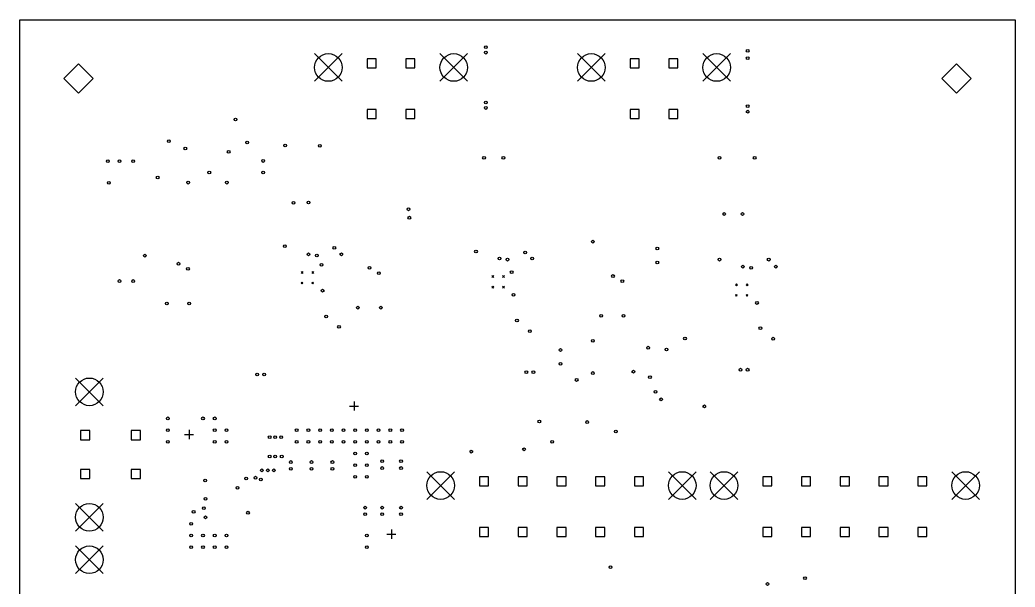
# Model space of a CAD drawing. Extents: x 5.64 to 9.97, y -9.08 to -4.22.
# Drawn here: x 5.723 to 9.973, y -6.644 to -4.223 of the extents above; entities that cross this region are included whole.
import ezdxf

# ---------------------------------------------------------------- set-up
doc = ezdxf.new("R2010")
doc.units = 0
doc.header["$MEASUREMENT"] = 0
doc.layers.add('BLACK', color=7, linetype='CONTINUOUS')

msp = doc.modelspace()

# ---------------------------------------------------------------- linework, layer by layer
at = {"layer": 'BLACK', "linetype": 'CONTINUOUS'}
for p, q in [((5.723, -4.2226), (9.973, -4.2226)), ((5.723, -8.2226), (5.723, -4.2226)), ((9.973, -4.2226), (9.973, -8.2226)), ((6.9814, -4.3667), (7.0995, -4.4848)), ((7.0995, -4.3667), (6.9814, -4.4848)), ((7.5168, -4.3667), (7.6349, -4.4848)), ((7.6349, -4.3667), (7.5168, -4.4848)), ((8.1041, -4.3667), (8.2222, -4.4848)), ((8.2222, -4.3667), (8.1041, -4.4848)), ((8.6395, -4.3667), (8.7576, -4.4848)), ((8.7576, -4.3667), (8.6395, -4.4848)), ((5.973, -4.4096), (5.91, -4.4726)), ((6.036, -4.4726), (5.973, -4.4096)), ((7.245, -4.3881), (7.206, -4.3881)), ((7.206, -4.3881), (7.206, -4.4271)), ((7.245, -4.4271), (7.245, -4.3881)), ((7.4103, -4.3881), (7.3714, -4.3881)), ((7.3714, -4.3881), (7.3714, -4.4271)), ((7.4103, -4.4271), (7.4103, -4.3881)), ((8.3677, -4.3881), (8.3287, -4.3881)), ((8.3287, -4.3881), (8.3287, -4.4271)), ((8.3677, -4.4271), (8.3677, -4.3881)), ((8.533, -4.3881), (8.494, -4.3881)), ((8.494, -4.3881), (8.494, -4.4271)), ((8.533, -4.4271), (8.533, -4.3881)), ((9.723, -4.4096), (9.66, -4.4726)), ((9.786, -4.4726), (9.723, -4.4096)), ((7.206, -4.4271), (7.245, -4.4271)), ((7.3714, -4.4271), (7.4103, -4.4271)), ((8.3287, -4.4271), (8.3677, -4.4271)), ((8.494, -4.4271), (8.533, -4.4271)), ((5.91, -4.4726), (5.973, -4.5356)), ((5.973, -4.5356), (6.036, -4.4726)), ((9.66, -4.4726), (9.723, -4.5356)), ((9.723, -4.5356), (9.786, -4.4726)), ((7.245, -4.6047), (7.206, -4.6047)), ((7.206, -4.6047), (7.206, -4.6436)), ((7.245, -4.6436), (7.245, -4.6047)), ((7.4103, -4.6047), (7.3714, -4.6047)), ((7.3714, -4.6047), (7.3714, -4.6436)), ((7.4103, -4.6436), (7.4103, -4.6047)), ((8.3677, -4.6047), (8.3287, -4.6047)), ((8.3287, -4.6047), (8.3287, -4.6436)), ((8.3677, -4.6436), (8.3677, -4.6047)), ((8.533, -4.6047), (8.494, -4.6047)), ((8.494, -4.6047), (8.494, -4.6436)), ((8.533, -4.6436), (8.533, -4.6047)), ((7.206, -4.6436), (7.245, -4.6436)), ((7.3714, -4.6436), (7.4103, -4.6436)), ((8.3287, -4.6436), (8.3677, -4.6436)), ((8.494, -4.6436), (8.533, -4.6436)), ((6.924, -5.297), (6.9318, -5.3049)), ((6.9318, -5.297), (6.924, -5.3049)), ((6.9692, -5.297), (6.9771, -5.3049)), ((6.9771, -5.297), (6.9692, -5.3049)), ((6.924, -5.3423), (6.9318, -5.3502)), ((6.9318, -5.3423), (6.924, -5.3502)), ((6.9692, -5.3423), (6.9771, -5.3502)), ((6.9771, -5.3423), (6.9692, -5.3502)), ((7.739, -5.3146), (7.7468, -5.3225)), ((7.7468, -5.3146), (7.739, -5.3225)), ((7.7842, -5.3146), (7.7921, -5.3225)), ((7.7921, -5.3146), (7.7842, -5.3225)), ((8.779, -5.3496), (8.7868, -5.3575)), ((8.7868, -5.3496), (8.779, -5.3575)), ((8.8242, -5.3496), (8.8321, -5.3575)), ((8.8321, -5.3496), (8.8242, -5.3575)), ((7.739, -5.3599), (7.7468, -5.3678)), ((7.7468, -5.3599), (7.739, -5.3678)), ((7.7842, -5.3599), (7.7921, -5.3678)), ((7.7921, -5.3599), (7.7842, -5.3678)), ((8.779, -5.3949), (8.7868, -5.4028)), ((8.7868, -5.3949), (8.779, -5.4028)), ((8.8242, -5.3949), (8.8321, -5.4028)), ((8.8321, -5.3949), (8.8242, -5.4028)), ((5.9608, -5.7517), (6.0789, -5.8698)), ((6.0789, -5.7517), (5.9608, -5.8698)), ((7.1499, -5.8515), (7.1499, -5.8909)), ((7.1303, -5.8712), (7.1696, -5.8712)), ((6.0213, -5.9763), (5.9823, -5.9763)), ((5.9823, -5.9763), (5.9823, -6.0153)), ((6.0213, -6.0153), (6.0213, -5.9763)), ((6.2378, -5.9763), (6.1988, -5.9763)), ((6.1988, -5.9763), (6.1988, -6.0153)), ((6.2378, -6.0153), (6.2378, -5.9763)), ((6.4452, -5.9736), (6.4452, -6.0129)), ((5.9823, -6.0153), (6.0213, -6.0153)), ((6.1988, -6.0153), (6.2378, -6.0153)), ((6.4255, -5.9932), (6.4649, -5.9932)), ((6.0213, -6.1416), (5.9823, -6.1416)), ((5.9823, -6.1416), (5.9823, -6.1806)), ((6.0213, -6.1806), (6.0213, -6.1416)), ((6.2378, -6.1416), (6.1988, -6.1416)), ((6.1988, -6.1416), (6.1988, -6.1806)), ((6.2378, -6.1806), (6.2378, -6.1416)), ((7.461, -6.1517), (7.5791, -6.2698)), ((7.5791, -6.1517), (7.461, -6.2698)), ((8.4925, -6.1517), (8.6106, -6.2698)), ((8.6106, -6.1517), (8.4925, -6.2698)), ((8.671, -6.1517), (8.7891, -6.2698)), ((8.7891, -6.1517), (8.671, -6.2698)), ((9.7025, -6.1517), (9.8206, -6.2698)), ((9.8206, -6.1517), (9.7025, -6.2698)), ((5.9823, -6.1806), (6.0213, -6.1806)), ((6.1988, -6.1806), (6.2378, -6.1806)), ((7.7246, -6.1731), (7.6856, -6.1731)), ((7.6856, -6.1731), (7.6856, -6.2121)), ((7.7246, -6.2121), (7.7246, -6.1731)), ((7.89, -6.1731), (7.851, -6.1731)), ((7.851, -6.1731), (7.851, -6.2121)), ((7.89, -6.2121), (7.89, -6.1731)), ((8.0553, -6.1731), (8.0164, -6.1731)), ((8.0164, -6.1731), (8.0164, -6.2121)), ((8.0553, -6.2121), (8.0553, -6.1731)), ((8.2207, -6.1731), (8.1817, -6.1731)), ((8.1817, -6.1731), (8.1817, -6.2121)), ((8.2207, -6.2121), (8.2207, -6.1731)), ((8.386, -6.1731), (8.3471, -6.1731)), ((8.3471, -6.1731), (8.3471, -6.2121)), ((8.386, -6.2121), (8.386, -6.1731)), ((8.9346, -6.1731), (8.8956, -6.1731)), ((8.8956, -6.1731), (8.8956, -6.2121)), ((8.9346, -6.2121), (8.9346, -6.1731)), ((9.1, -6.1731), (9.061, -6.1731)), ((9.061, -6.1731), (9.061, -6.2121)), ((9.1, -6.2121), (9.1, -6.1731)), ((9.2653, -6.1731), (9.2264, -6.1731)), ((9.2264, -6.1731), (9.2264, -6.2121)), ((9.2653, -6.2121), (9.2653, -6.1731)), ((9.4307, -6.1731), (9.3917, -6.1731)), ((9.3917, -6.1731), (9.3917, -6.2121)), ((9.4307, -6.2121), (9.4307, -6.1731)), ((9.596, -6.1731), (9.5571, -6.1731)), ((9.5571, -6.1731), (9.5571, -6.2121)), ((9.596, -6.2121), (9.596, -6.1731)), ((7.6856, -6.2121), (7.7246, -6.2121)), ((7.851, -6.2121), (7.89, -6.2121)), ((8.0164, -6.2121), (8.0553, -6.2121)), ((8.1817, -6.2121), (8.2207, -6.2121)), ((8.3471, -6.2121), (8.386, -6.2121)), ((8.8956, -6.2121), (8.9346, -6.2121)), ((9.061, -6.2121), (9.1, -6.2121)), ((9.2264, -6.2121), (9.2653, -6.2121)), ((9.3917, -6.2121), (9.4307, -6.2121)), ((9.5571, -6.2121), (9.596, -6.2121)), ((5.9608, -6.2871), (6.0789, -6.4052)), ((6.0789, -6.2871), (5.9608, -6.4052)), ((7.3094, -6.3987), (7.3094, -6.4381)), ((7.7246, -6.3897), (7.6856, -6.3897)), ((7.6856, -6.3897), (7.6856, -6.4286)), ((7.7246, -6.4286), (7.7246, -6.3897)), ((7.89, -6.3897), (7.851, -6.3897)), ((7.851, -6.3897), (7.851, -6.4286)), ((7.89, -6.4286), (7.89, -6.3897)), ((8.0553, -6.3897), (8.0164, -6.3897)), ((8.0164, -6.3897), (8.0164, -6.4286)), ((8.0553, -6.4286), (8.0553, -6.3897)), ((8.2207, -6.3897), (8.1817, -6.3897)), ((8.1817, -6.3897), (8.1817, -6.4286)), ((8.2207, -6.4286), (8.2207, -6.3897)), ((8.386, -6.3897), (8.3471, -6.3897)), ((8.3471, -6.3897), (8.3471, -6.4286)), ((8.386, -6.4286), (8.386, -6.3897)), ((8.9346, -6.3897), (8.8956, -6.3897)), ((8.8956, -6.3897), (8.8956, -6.4286)), ((8.9346, -6.4286), (8.9346, -6.3897)), ((9.1, -6.3897), (9.061, -6.3897)), ((9.061, -6.3897), (9.061, -6.4286)), ((9.1, -6.4286), (9.1, -6.3897)), ((9.2653, -6.3897), (9.2264, -6.3897)), ((9.2264, -6.3897), (9.2264, -6.4286)), ((9.2653, -6.4286), (9.2653, -6.3897)), ((9.4307, -6.3897), (9.3917, -6.3897)), ((9.3917, -6.3897), (9.3917, -6.4286)), ((9.4307, -6.4286), (9.4307, -6.3897)), ((9.596, -6.3897), (9.5571, -6.3897)), ((9.5571, -6.3897), (9.5571, -6.4286)), ((9.596, -6.4286), (9.596, -6.3897)), ((7.2897, -6.4184), (7.3291, -6.4184)), ((7.6856, -6.4286), (7.7246, -6.4286)), ((7.851, -6.4286), (7.89, -6.4286)), ((8.0164, -6.4286), (8.0553, -6.4286)), ((8.1817, -6.4286), (8.2207, -6.4286)), ((8.3471, -6.4286), (8.386, -6.4286)), ((8.8956, -6.4286), (8.9346, -6.4286)), ((9.061, -6.4286), (9.1, -6.4286)), ((9.2264, -6.4286), (9.2653, -6.4286)), ((9.3917, -6.4286), (9.4307, -6.4286)), ((9.5571, -6.4286), (9.596, -6.4286)), ((5.961, -6.4686), (6.0791, -6.5867)), ((6.0791, -6.4686), (5.961, -6.5867))]:
    msp.add_line(p, q, dxfattribs=at)
at = {"layer": 'BLACK'}
for centre, radius in [((7.7129, -4.3387), 0.00591), ((7.0404, -4.4257), 0.0591), ((7.5759, -4.4257), 0.0591), ((7.7129, -4.3623), 0.00591), ((8.1631, -4.4257), 0.0591), ((8.6986, -4.4257), 0.0591), ((8.831, -4.3545), 0.00591), ((8.831, -4.386), 0.00591), ((7.7129, -4.5749), 0.00591), ((8.831, -4.5907), 0.00591), ((7.7129, -4.5986), 0.00591), ((8.831, -4.6143), 0.00591), ((6.644, -4.6478), 0.00591), ((6.3586, -4.7403), 0.00591), ((6.6932, -4.7462), 0.00591), ((6.8558, -4.7586), 0.00591), ((7.0043, -4.76), 0.00591), ((6.4295, -4.7718), 0.00591), ((6.6145, -4.7856), 0.00591), ((6.0988, -4.8257), 0.00591), ((6.148, -4.8257), 0.00591), ((6.207, -4.8257), 0.00591), ((6.7621, -4.8249), 0.00591), ((7.7051, -4.8111), 0.00591), ((7.7877, -4.8111), 0.00591), ((8.7108, -4.8112), 0.00591), ((8.8608, -4.8112), 0.00591), ((6.5318, -4.8741), 0.00591), ((6.7621, -4.8741), 0.00591), ((6.1025, -4.918), 0.00591), ((6.3114, -4.8954), 0.00591), ((6.4413, -4.9174), 0.00591), ((6.6066, -4.9174), 0.00591), ((6.8912, -5.0032), 0.00591), ((6.9558, -5.0021), 0.00591), ((7.3827, -5.0312), 0.00591), ((8.7306, -5.0513), 0.00591), ((8.8094, -5.0513), 0.00591), ((7.3862, -5.0671), 0.00591), ((6.8547, -5.1891), 0.00591), ((8.1696, -5.1694), 0.00591), ((6.2562, -5.2293), 0.00591), ((6.9558, -5.2236), 0.00591), ((6.9908, -5.2286), 0.00591), ((7.0658, -5.1962), 0.00591), ((7.0958, -5.2236), 0.00591), ((7.6708, -5.2112), 0.00591), ((7.8808, -5.2162), 0.00591), ((8.4452, -5.1989), 0.00591), ((6.4008, -5.2636), 0.00591), ((7.0108, -5.2686), 0.00591), ((7.7708, -5.2412), 0.00591), ((7.8058, -5.2462), 0.00591), ((7.9108, -5.2412), 0.00591), ((8.4452, -5.258), 0.00591), ((8.7108, -5.2462), 0.00591), ((8.9208, -5.2462), 0.00591), ((6.4407, -5.2859), 0.00591), ((7.2158, -5.2812), 0.00591), ((7.2557, -5.3035), 0.00591), ((7.8231, -5.2993), 0.00591), ((8.2558, -5.3162), 0.00591), ((8.8108, -5.2762), 0.00591), ((8.8458, -5.2812), 0.00591), ((8.9508, -5.2762), 0.00591), ((6.148, -5.3375), 0.00591), ((6.207, -5.3375), 0.00591), ((8.2957, -5.3385), 0.00591), ((7.0158, -5.3786), 0.00591), ((7.8308, -5.3962), 0.00591), ((6.3508, -5.4336), 0.00591), ((6.4458, -5.4336), 0.00591), ((8.8708, -5.4312), 0.00591), ((7.1658, -5.4512), 0.00591), ((7.2641, -5.4512), 0.00591), ((8.2058, -5.4862), 0.00591), ((8.3008, -5.4862), 0.00591), ((7.0308, -5.4886), 0.00591), ((7.8458, -5.5062), 0.00591), ((7.0858, -5.5336), 0.00591), ((7.9008, -5.5512), 0.00591), ((8.8852, -5.5388), 0.00591), ((8.1696, -5.5926), 0.00591), ((8.5633, -5.5828), 0.00591), ((8.9402, -5.5838), 0.00591), ((8.0318, -5.632), 0.00591), ((8.4058, -5.6222), 0.00591), ((8.4846, -5.63), 0.00591), ((8.0318, -5.6911), 0.00591), ((6.7358, -5.7362), 0.00591), ((6.7658, -5.7362), 0.00591), ((7.8858, -5.7262), 0.00591), ((7.9158, -5.7262), 0.00591), ((8.1696, -5.7304), 0.00591), ((8.3429, -5.7245), 0.00591), ((8.8008, -5.7162), 0.00591), ((8.8308, -5.7162), 0.00591), ((6.0199, -5.8107), 0.0591), ((8.1007, -5.76), 0.00591), ((8.4137, -5.7482), 0.00591), ((8.4373, -5.8111), 0.00591), ((8.461, -5.8426), 0.00591), ((8.646, -5.8725), 0.00591), ((6.3549, -5.9239), 0.00591), ((6.5049, -5.9239), 0.00591), ((6.5549, -5.9239), 0.00591), ((7.9413, -5.9371), 0.00591), ((8.146, -5.9396), 0.00591), ((6.3549, -5.9739), 0.00591), ((6.5549, -5.9739), 0.00591), ((6.6049, -5.9739), 0.00591), ((6.9049, -5.9739), 0.00591), ((6.9549, -5.9739), 0.00591), ((7.0049, -5.9739), 0.00591), ((7.0549, -5.9739), 0.00591), ((7.1049, -5.9739), 0.00591), ((7.1549, -5.9739), 0.00591), ((7.2049, -5.9739), 0.00591), ((7.2549, -5.9739), 0.00591), ((7.3049, -5.9739), 0.00591), ((7.3549, -5.9739), 0.00591), ((8.268, -5.9804), 0.00591), ((6.3549, -6.0239), 0.00591), ((6.5549, -6.0239), 0.00591), ((6.6049, -6.0239), 0.00591), ((6.7897, -6.0041), 0.00591), ((6.8133, -6.0041), 0.00591), ((6.8389, -6.0041), 0.00591), ((6.9049, -6.0239), 0.00591), ((6.9549, -6.0239), 0.00591), ((7.0049, -6.0239), 0.00591), ((7.0549, -6.0239), 0.00591), ((7.1049, -6.0239), 0.00591), ((7.1549, -6.0239), 0.00591), ((7.2049, -6.0239), 0.00591), ((7.2549, -6.0239), 0.00591), ((7.3049, -6.0239), 0.00591), ((7.3549, -6.0239), 0.00591), ((7.9964, -6.0237), 0.00591), ((7.1549, -6.0739), 0.00591), ((7.2049, -6.0739), 0.00591), ((7.6508, -6.0662), 0.00591), ((7.8758, -6.0562), 0.00591), ((6.7897, -6.0867), 0.00591), ((6.8133, -6.0867), 0.00591), ((6.841, -6.0867), 0.00591), ((6.8803, -6.1104), 0.00591), ((6.9688, -6.1104), 0.00591), ((7.0574, -6.1104), 0.00591), ((7.1549, -6.1239), 0.00591), ((7.2049, -6.1239), 0.00591), ((7.27, -6.1064), 0.00591), ((7.3507, -6.1064), 0.00591), ((6.7562, -6.1458), 0.00591), ((6.7818, -6.1458), 0.00591), ((6.8074, -6.1458), 0.00591), ((6.8803, -6.1399), 0.00591), ((6.9688, -6.1399), 0.00591), ((7.0574, -6.1399), 0.00591), ((7.27, -6.136), 0.00591), ((7.3507, -6.136), 0.00591), ((7.5201, -6.2107), 0.0591), ((8.5516, -6.2107), 0.0591), ((8.7301, -6.2107), 0.0591), ((9.7616, -6.2107), 0.0591), ((6.5141, -6.1891), 0.00591), ((6.6889, -6.1812), 0.00591), ((6.7287, -6.1773), 0.00591), ((6.7523, -6.1852), 0.00591), ((7.1549, -6.1739), 0.00591), ((7.2049, -6.1739), 0.00591), ((6.6519, -6.2206), 0.00591), ((6.0199, -6.3462), 0.0591), ((6.5161, -6.2678), 0.00591), ((6.4649, -6.323), 0.00591), ((6.5082, -6.3072), 0.00591), ((6.6971, -6.3268), 0.00591), ((7.1972, -6.3052), 0.00591), ((7.1972, -6.3328), 0.00591), ((7.27, -6.3052), 0.00591), ((7.27, -6.3328), 0.00591), ((7.3507, -6.3052), 0.00591), ((7.3507, -6.3328), 0.00591), ((6.4549, -6.3739), 0.00591), ((6.5161, -6.3466), 0.00591), ((6.4549, -6.4239), 0.00591), ((6.5049, -6.4239), 0.00591), ((6.5549, -6.4239), 0.00591), ((6.6049, -6.4239), 0.00591), ((7.2049, -6.4239), 0.00591), ((6.02, -6.5277), 0.0591), ((6.4549, -6.4739), 0.00591), ((6.5049, -6.4739), 0.00591), ((6.5549, -6.4739), 0.00591), ((6.6049, -6.4739), 0.00591), ((7.2049, -6.4739), 0.00591), ((8.2451, -6.5594), 0.00591), ((8.9158, -6.6312), 0.00591), ((9.0758, -6.6062), 0.00591)]:
    msp.add_circle(centre, radius, dxfattribs=at)

doc.saveas('drawing.dxf')
